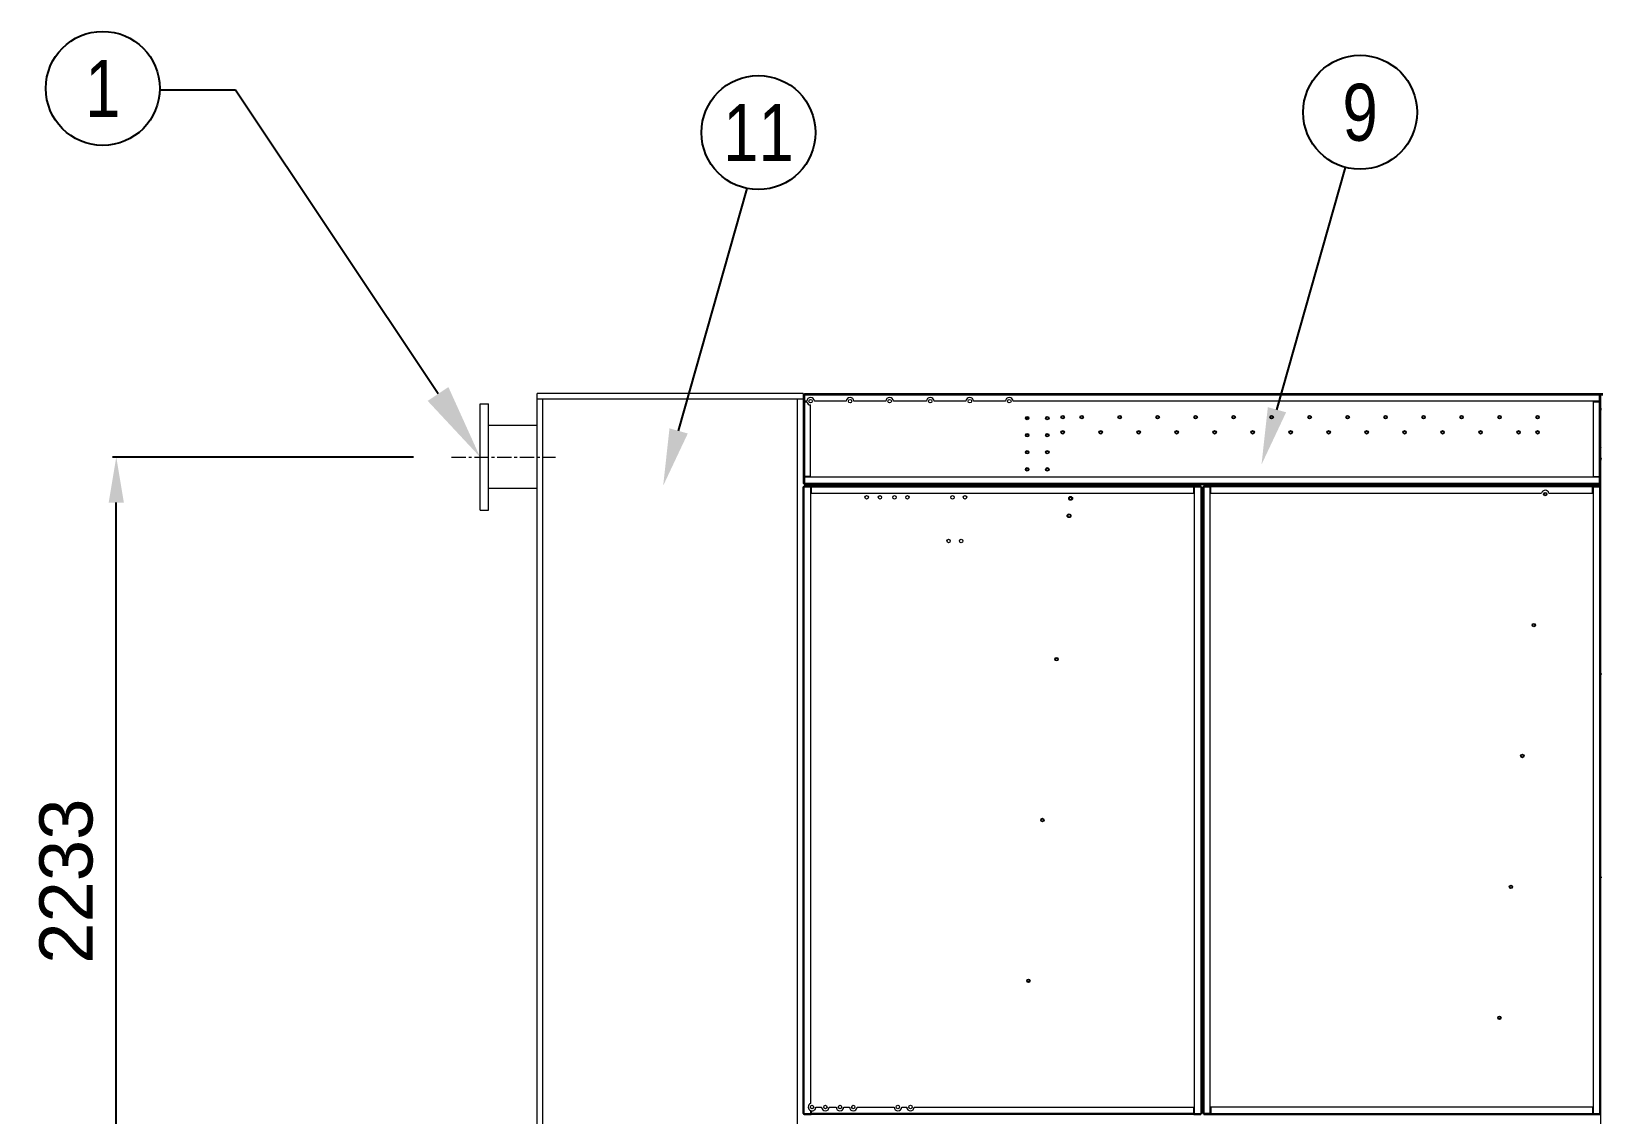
# Model space of a CAD drawing. Header units: millimetres. Extents: x -17070 to 60889, y -291348 to 42394.
# Drawn here: x 40044 to 44177, y 29683 to 32535 of the extents above; entities that cross this region are included whole.
import ezdxf
from ezdxf import colors
from ezdxf.entities.mleader import LeaderData, LeaderLine
from ezdxf.enums import TextEntityAlignment as Align
from ezdxf.math import Vec2, Vec3

# ---------------------------------------------------------------- set-up
doc = ezdxf.new("R2010")
doc.units = ezdxf.units.MM
doc.linetypes.add('CENTER', pattern=[2, 1.25, -0.25, 0.25, -0.25])
for name, color, linetype in [('center', 1, 'CENTER'), ('냉각탑_dim', 1, 'Continuous'), ('냉각탑_text', 3, 'Continuous')]:
    doc.layers.add(name, color=color, linetype=linetype)
doc.styles.get("Standard").update_dxf_attribs({"font": 'arial.ttf'})
doc.dimstyles.new('1.40', dxfattribs={"dimscale": 20, "dimtxt": 1.5, "dimasz": 1, "dimexe": 0.5, "dimexo": 0.5, "dimgap": 0.5, "dimtad": 1, "dimdec": 0, "dimzin": 0, "dimdsep": 46, "dimtxsty": 'Standard', "dimcen": 0, "dimclrd": 2, "dimclre": 2, "dimclrt": 3, "dimadec": 0, "dimazin": 0, "dimtfac": 1, "dimtdec": 0, "dimtmove": 0, "dimatfit": 0, "dimfxl": 1, "dimtolj": 1, "dimtzin": 0, "dimlwd": -1, "dimlwe": -1, "dimarcsym": 0})

# ---------------------------------------------------------------- blocks, each defined once
blk = doc.blocks.new('*D684')
at = {"color": 2, "transparency": 16777216}
for p, q in [((41049.7, 31414.2), (40257.1, 31414.2)), ((40267.1, 29301.2), (40267.1, 31294.2)), ((41274.6, 29181.2), (40257.1, 29181.2))]:
    blk.add_line(p, q, dxfattribs=at)
for points in [[(40247.1, 31294.2), (40287.1, 31294.2), (40267.1, 31414.2)], [(40247.1, 29301.2), (40287.1, 29301.2), (40267.1, 29181.2)]]:
    blk.add_solid(points, dxfattribs=at)
at = {"layer": 'Defpoints', "color": 0, "transparency": 16777216}
for p in [(40267.1, 31414.2), (41149.7, 31414.2), (41374.6, 29181.2)]:
    blk.add_point(p, dxfattribs=at)
at = {"color": 3, "lineweight": 5, "transparency": 16777216, "insert": (40135.5, 30297.7), "char_height": 140, "attachment_point": 5, "rotation": 90}
blk.add_mtext('\\A1;2233', dxfattribs=at)
blk = doc.blocks.new('1')
at = {"color": 0, "lineweight": 20}
for p, q in [((42074.6, 31581.2), (41374.6, 31581.2)), ((41374.6, 29181.2), (41374.6, 31581.2)), ((42074.6, 31581.2), (42074.6, 31577.7)), ((42074.6, 31566.2), (41374.6, 31566.2)), ((41389.6, 29181.2), (41389.6, 31566.2))]:
    blk.add_line(p, q, dxfattribs=at)
at = {"color": 7, "lineweight": 20, "ltscale": 0.001111}
for p, q in [((42076.6, 31577.7), (42074.6, 31577.7)), ((44174.6, 31577.7), (44172.6, 31577.7)), ((42078.1, 31561.2), (42078.1, 31559.2)), ((44174.6, 31542.3), (44176.6, 31542.3)), ((44174.6, 31539.2), (44176.6, 31539.2)), ((42074.6, 31344.7), (42076.6, 31344.7)), ((42078.1, 31363.2), (42078.1, 31361.2)), ((42631.1, 31341.2), (42631.1, 31339.2)), ((42635.6, 31339.2), (42635.6, 31341.2)), ((42637.6, 31339.2), (42637.6, 31341.2)), ((42639.6, 31341.2), (42639.6, 31339.2)), ((42643.1, 31341.2), (42643.1, 31339.2)), ((42739.1, 31341.2), (42739.1, 31339.2)), ((42742.6, 31341.2), (42742.6, 31339.2)), ((44172.6, 31344.7), (44174.6, 31344.7))]:
    blk.add_line(p, q, dxfattribs=at)
at = {"color": 7, "lineweight": 20, "ltscale": 0.010278}
for p, q in [((42074.6, 31577.7), (42074.6, 31559.2)), ((42076.6, 31559.2), (42076.6, 31577.7)), ((44171.1, 31559.2), (44171.1, 31577.7)), ((44172.6, 31577.7), (44172.6, 31559.2)), ((44174.6, 31559.2), (44174.6, 31577.7)), ((42074.6, 31363.2), (42074.6, 31344.7)), ((42076.6, 31344.7), (42076.6, 31363.2)), ((42096.2, 31339.2), (42077.7, 31339.2)), ((42077.7, 31337.6), (42096.2, 31337.6)), ((42077.7, 31336.1), (42096.2, 31336.1)), ((43121.5, 31339.2), (43103, 31339.2)), ((43103, 31337.6), (43121.5, 31337.6)), ((43103, 31336.1), (43121.5, 31336.1)), ((43148.2, 31339.2), (43129.7, 31339.2)), ((43129.7, 31337.6), (43148.2, 31337.6)), ((43129.7, 31336.1), (43148.2, 31336.1)), ((44171.5, 31339.2), (44153, 31339.2)), ((44153, 31337.6), (44171.5, 31337.6)), ((44153, 31336.1), (44171.5, 31336.1)), ((44171.1, 31344.7), (44171.1, 31363.2)), ((44172.6, 31363.2), (44172.6, 31344.7)), ((44174.6, 31344.7), (44174.6, 31363.2)), ((42096.2, 29684.8), (42077.7, 29684.8)), ((42077.7, 29683.2), (42096.2, 29683.2)), ((43121.5, 29684.8), (43103, 29684.8)), ((43103, 29683.2), (43121.5, 29683.2)), ((43148.2, 29684.8), (43129.7, 29684.8)), ((43129.7, 29683.2), (43148.2, 29683.2)), ((44171.5, 29684.8), (44153, 29684.8)), ((44153, 29683.2), (44171.5, 29683.2))]:
    blk.add_line(p, q, dxfattribs=at)
at = {"color": 7, "lineweight": 20, "ltscale": 0.000833333}
for p, q in [((42078.1, 31577.7), (42076.6, 31577.7)), ((44171.1, 31577.7), (44172.6, 31577.7)), ((42078.1, 31344.7), (42076.6, 31344.7)), ((42077.7, 31336.1), (42077.7, 31337.6)), ((43121.5, 31336.1), (43121.5, 31337.6)), ((43129.7, 31336.1), (43129.7, 31337.6)), ((44171.1, 31344.7), (44172.6, 31344.7)), ((44171.5, 31336.1), (44171.5, 31337.6)), ((42077.7, 29686.3), (42077.7, 29684.8)), ((43121.5, 29686.3), (43121.5, 29684.8)), ((43129.7, 29686.3), (43129.7, 29684.8)), ((44171.5, 29686.3), (44171.5, 29684.8))]:
    blk.add_line(p, q, dxfattribs=at)
at = {"color": 7, "lineweight": 20}
for p, q in [((42078.1, 31581.2), (44171.1, 31581.2)), ((42078.1, 31577.7), (44171.1, 31577.7)), ((44174.6, 29336.3), (44174.6, 31578.1)), ((44171.1, 31561.2), (42627.6, 31561.2)), ((42074.6, 29686.3), (42074.6, 31336.1)), ((42077.7, 29686.3), (42077.7, 31336.1)), ((44171.1, 31361.2), (42078.1, 31361.2)), ((44171.1, 31344.7), (42078.1, 31344.7)), ((44171.1, 31341.2), (42078.1, 31341.2)), ((42094.6, 31336.1), (42094.6, 29712.4)), ((42096.2, 31339.2), (43103, 31339.2)), ((42096.2, 31336.1), (43103, 31336.1)), ((43104.6, 31336.1), (43104.6, 29686.3)), ((43121.5, 31336.1), (43121.5, 29686.3)), ((43124.6, 31336.1), (43124.6, 29686.3)), ((43126.6, 31336.1), (43126.6, 29686.3)), ((43129.7, 31336.1), (43129.7, 29686.3)), ((43146.6, 29686.3), (43146.6, 31336.1)), ((44153, 31339.2), (43148.2, 31339.2)), ((44153, 31336.1), (43148.2, 31336.1)), ((44154.6, 31336.1), (44154.6, 29686.3)), ((44171.5, 29686.3), (44171.5, 31336.1)), ((42096.2, 31319.2), (43103, 31319.2)), ((43103, 29686.3), (42096.2, 29686.3)), ((43103, 29683.2), (42096.2, 29683.2)), ((44153, 29703.2), (43148.2, 29703.2)), ((43148.2, 29686.3), (44153, 29686.3)), ((43148.2, 29683.2), (44153, 29683.2))]:
    blk.add_line(p, q, dxfattribs=at)
at = {"color": 7, "lineweight": 20, "ltscale": 0.001944}
for p, q in [((42078.1, 31577.7), (42078.1, 31581.2)), ((44171.1, 31577.7), (44171.1, 31581.2)), ((42074.6, 31559.2), (42078.1, 31559.2)), ((44174.6, 31559.2), (44171.1, 31559.2)), ((42074.6, 31363.2), (42078.1, 31363.2)), ((42078.1, 31344.7), (42078.1, 31341.2)), ((44174.6, 31363.2), (44171.1, 31363.2)), ((44171.1, 31344.7), (44171.1, 31341.2))]:
    blk.add_line(p, q, dxfattribs=at)
at = {"color": 7, "lineweight": 20, "ltscale": 0.009167}
for p, q in [((42078.1, 31577.7), (42078.1, 31561.2)), ((44171.1, 31561.2), (44171.1, 31577.7)), ((44154.6, 31559.2), (44171.1, 31559.2)), ((42094.6, 31363.2), (42078.1, 31363.2)), ((42078.1, 31361.2), (42078.1, 31344.7)), ((44154.6, 31363.2), (44171.1, 31363.2)), ((44171.1, 31344.7), (44171.1, 31361.2))]:
    blk.add_line(p, q, dxfattribs=at)
at = {"color": 7, "lineweight": 20, "ltscale": 0.004778}
for p, q in [((44171.1, 31581.2), (44179.7, 31581.2)), ((44171.1, 31578.1), (44179.7, 31578.1))]:
    blk.add_line(p, q, dxfattribs=at)
at = {"color": 7, "lineweight": 20, "ltscale": 0.149635}
for p, q in [((41224.6, 31284.9), (41224.6, 31554.2)), ((41246.6, 31284.9), (41246.6, 31554.2))]:
    blk.add_line(p, q, dxfattribs=at)
at = {"color": 7, "lineweight": 20, "ltscale": 0.012222}
for p, q in [((41224.6, 31554.2), (41246.6, 31554.2)), ((41224.6, 31274.2), (41246.6, 31274.2))]:
    blk.add_line(p, q, dxfattribs=at)
at = {"color": 7, "lineweight": 20, "ltscale": 0.108889}
for p, q in [((42059.6, 31566.2), (42059.6, 29196.2)), ((42074.6, 31559.2), (42074.6, 31363.2)), ((42078.1, 31559.2), (42078.1, 31363.2)), ((44154.6, 31559.2), (44154.6, 31363.2)), ((44171.1, 31363.2), (44171.1, 31559.2)), ((44174.6, 31363.2), (44174.6, 31559.2))]:
    blk.add_line(p, q, dxfattribs=at)
at = {"color": 7, "lineweight": 20, "ltscale": 0.003611}
blk.add_line((42084.6, 31561.2), (42078.1, 31561.2), dxfattribs=at)
at = {"color": 7, "lineweight": 20, "ltscale": 0.003723}
blk.add_line((42078.1, 31559.2), (42084.8, 31559.2), dxfattribs=at)
at = {"color": 7, "lineweight": 20, "ltscale": 0.104444}
blk.add_line((42094.6, 31363.2), (42094.6, 31551.2), dxfattribs=at)
at = {"color": 7, "lineweight": 20, "ltscale": 0.046667}
for p, q in [((42188.6, 31561.2), (42104.6, 31561.2)), ((42292.6, 31561.2), (42208.6, 31561.2)), ((42503.6, 31561.2), (42419.6, 31561.2)), ((42607.6, 31561.2), (42523.6, 31561.2))]:
    blk.add_line(p, q, dxfattribs=at)
at = {"color": 7, "lineweight": 20, "ltscale": 0.048333}
blk.add_line((42399.6, 31561.2), (42312.6, 31561.2), dxfattribs=at)
at = {"color": 7, "lineweight": 20, "ltscale": 0.076666}
for p, q in [((41374.6, 31496.8), (41246.6, 31496.8)), ((41374.6, 31331.6), (41246.6, 31331.6))]:
    blk.add_line(p, q, dxfattribs=at)
at = {"color": 7, "lineweight": 20, "ltscale": 0.002887}
blk.add_line((42667.2, 31515.2), (42662, 31515.2), dxfattribs=at)
at = {"color": 7, "lineweight": 20, "ltscale": 0.001247}
for p, q in [((44174.6, 31439.9), (44176.6, 31440.9)), ((44176.6, 31410.7), (44174.6, 31409.7)), ((44176.6, 31407.3), (44174.6, 31406.2))]:
    blk.add_line(p, q, dxfattribs=at)
at = {"color": 7, "lineweight": 20, "ltscale": 0.001722}
for p, q in [((42077.7, 31336.1), (42074.6, 31336.1)), ((42096.2, 31336.1), (42096.2, 31339.2)), ((43103, 31336.1), (43103, 31339.2)), ((43121.5, 31336.1), (43124.6, 31336.1)), ((43126.6, 31336.1), (43129.7, 31336.1)), ((43148.2, 31339.2), (43148.2, 31336.1)), ((44153, 31339.2), (44153, 31336.1)), ((44174.6, 31336.1), (44171.5, 31336.1)), ((42077.7, 29686.3), (42074.6, 29686.3)), ((42096.2, 29686.3), (42096.2, 29683.2)), ((43103, 29686.3), (43103, 29683.2)), ((43121.5, 29686.3), (43124.6, 29686.3)), ((43126.6, 29686.3), (43129.7, 29686.3)), ((43148.2, 29683.2), (43148.2, 29686.3)), ((44153, 29683.2), (44153, 29686.3)), ((44174.6, 29686.3), (44171.5, 29686.3))]:
    blk.add_line(p, q, dxfattribs=at)
at = {"color": 7, "lineweight": 20, "ltscale": 0.000888889}
for p, q in [((42077.7, 31339.2), (42077.7, 31337.6)), ((43121.5, 31337.6), (43121.5, 31339.2)), ((43129.7, 31339.2), (43129.7, 31337.6)), ((44171.5, 31337.6), (44171.5, 31339.2)), ((42077.7, 29684.8), (42077.7, 29683.2)), ((42096.2, 29686.3), (42094.6, 29686.3)), ((43104.6, 29686.3), (43103, 29686.3)), ((43121.5, 29683.2), (43121.5, 29684.8)), ((43129.7, 29684.8), (43129.7, 29683.2)), ((43148.2, 29686.3), (43146.6, 29686.3)), ((44154.6, 29686.3), (44153, 29686.3)), ((44171.5, 29683.2), (44171.5, 29684.8))]:
    blk.add_line(p, q, dxfattribs=at)
at = {"color": 7, "lineweight": 20, "ltscale": 0.009389}
for p, q in [((42094.6, 31336.1), (42077.7, 31336.1)), ((42096.2, 31336.1), (42096.2, 31319.2)), ((43103, 31319.2), (43103, 31336.1)), ((43121.5, 31336.1), (43104.6, 31336.1)), ((43146.6, 31336.1), (43129.7, 31336.1)), ((43148.2, 31319.2), (43148.2, 31336.1)), ((44153, 31319.2), (44153, 31336.1)), ((44154.6, 31336.1), (44171.5, 31336.1)), ((42077.7, 29686.3), (42094.6, 29686.3)), ((43103, 29686.3), (43103, 29703.2)), ((43104.6, 29686.3), (43121.5, 29686.3)), ((43146.6, 29686.3), (43129.7, 29686.3)), ((43148.2, 29703.2), (43148.2, 29686.3)), ((44153, 29703.2), (44153, 29686.3)), ((44154.6, 29686.3), (44171.5, 29686.3))]:
    blk.add_line(p, q, dxfattribs=at)
at = {"color": 7, "lineweight": 20, "ltscale": 0.001115}
for p, q in [((42795.6, 31339.2), (42795.8, 31341.2)), ((43405.8, 31341.2), (43405.6, 31339.2)), ((43405.6, 31339.2), (43405.8, 31341.2)), ((44015.8, 31341.2), (44015.6, 31339.2)), ((44018.7, 31339.2), (44018.9, 31341.2)), ((44045.3, 31339.2), (44045.5, 31341.2))]:
    blk.add_line(p, q, dxfattribs=at)
at = {"color": 7, "lineweight": 20, "ltscale": 0.483602}
blk.add_line((43148.2, 31319.2), (44018.6, 31319.2), dxfattribs=at)
at = {"color": 7, "lineweight": 20, "ltscale": 0.063895}
blk.add_line((44038, 31319.2), (44153, 31319.2), dxfattribs=at)
at = {"color": 7, "lineweight": 20, "ltscale": 0.00592}
for p, q in [((41224.6, 31274.2), (41224.6, 31284.9)), ((41246.6, 31274.2), (41246.6, 31284.9))]:
    blk.add_line(p, q, dxfattribs=at)
at = {"color": 7, "lineweight": 20, "ltscale": 0.001192}
for p, q in [((44176.6, 30843.6), (44174.6, 30842.9)), ((44176.6, 30842.6), (44174.6, 30841.8))]:
    blk.add_line(p, q, dxfattribs=at)
at = {"color": 7, "lineweight": 20, "ltscale": 0.001281}
for p, q in [((44176.6, 30308.5), (44174.6, 30307.4)), ((44176.6, 30307.4), (44174.6, 30306.2))]:
    blk.add_line(p, q, dxfattribs=at)
at = {"color": 7, "lineweight": 20, "ltscale": 0.004279}
blk.add_line((42094.6, 29694), (42094.6, 29686.3), dxfattribs=at)
at = {"color": 7, "lineweight": 20, "ltscale": 0.003985}
blk.add_line((42096.2, 29693.5), (42096.2, 29686.3), dxfattribs=at)
at = {"color": 7, "lineweight": 20, "ltscale": 0.008333}
for p, q in [((42108.5, 29703.2), (42123.5, 29703.2)), ((42181.9, 29703.2), (42196.9, 29703.2))]:
    blk.add_line(p, q, dxfattribs=at)
at = {"color": 7, "lineweight": 20, "ltscale": 0.010222}
blk.add_line((42143.5, 29703.2), (42161.9, 29703.2), dxfattribs=at)
at = {"color": 7, "lineweight": 20, "ltscale": 0.054101}
blk.add_line((42216.9, 29703.2), (42314.3, 29703.2), dxfattribs=at)
at = {"color": 7, "lineweight": 20, "ltscale": 0.007333}
blk.add_line((42334.3, 29703.2), (42347.5, 29703.2), dxfattribs=at)
at = {"color": 7, "lineweight": 20, "ltscale": 0.408607}
blk.add_line((42367.5, 29703.2), (43103, 29703.2), dxfattribs=at)
at = {"color": 7, "lineweight": 20}
for centre, radius in [((42094.6, 31561.2), 4.5), ((42198.6, 31561.2), 4.5), ((42302.6, 31561.2), 4.5), ((42409.6, 31561.2), 4.5), ((42513.6, 31561.2), 4.5), ((42617.6, 31561.2), 4.5), ((42664.6, 31516.7), 4.5), ((42664.6, 31516.7), 3), ((42717.6, 31516.7), 4.5), ((42717.6, 31516.7), 3), ((42758.1, 31519.2), 4.5), ((42758.1, 31519.2), 3), ((42808.1, 31519.2), 4.5), ((42808.1, 31519.2), 3), ((42908.1, 31519.2), 4.5), ((42908.1, 31519.2), 3), ((43008.1, 31519.2), 4.5), ((43008.1, 31519.2), 3), ((43108.1, 31519.2), 4.5), ((43108.1, 31519.2), 3), ((43208.1, 31519.2), 4.5), ((43208.1, 31519.2), 3), ((43308.1, 31519.2), 4.5), ((43308.1, 31519.2), 3), ((43408.1, 31519.2), 4.5), ((43408.1, 31519.2), 3), ((43508.1, 31519.2), 4.5), ((43508.1, 31519.2), 3), ((43608.1, 31519.2), 4.5), ((43608.1, 31519.2), 3), ((43708.1, 31519.2), 4.5), ((43708.1, 31519.2), 3), ((43808.1, 31519.2), 4.5), ((43808.1, 31519.2), 3), ((43908.1, 31519.2), 4.5), ((43908.1, 31519.2), 3), ((44008.1, 31519.2), 4.5), ((44008.1, 31519.2), 3), ((42664.6, 31471.7), 4.5), ((42664.6, 31471.7), 3), ((42717.6, 31471.7), 4.5), ((42717.6, 31471.7), 3), ((42758.1, 31479.2), 4.5), ((42758.1, 31479.2), 3), ((42858.1, 31479.2), 4.5), ((42858.1, 31479.2), 3), ((42958.1, 31479.2), 4.5), ((42958.1, 31479.2), 3), ((43058.1, 31479.2), 4.5), ((43058.1, 31479.2), 3), ((43158.1, 31479.2), 4.5), ((43158.1, 31479.2), 3), ((43258.1, 31479.2), 4.5), ((43258.1, 31479.2), 3), ((43358.1, 31479.2), 4.5), ((43358.1, 31479.2), 3), ((43458.1, 31479.2), 4.5), ((43458.1, 31479.2), 3), ((43558.1, 31479.2), 4.5), ((43558.1, 31479.2), 3), ((43658.1, 31479.2), 4.5), ((43658.1, 31479.2), 3), ((43758.1, 31479.2), 4.5), ((43758.1, 31479.2), 3), ((43858.1, 31479.2), 4.5), ((43858.1, 31479.2), 3), ((43958.1, 31479.2), 4.5), ((43958.1, 31479.2), 3), ((44008.1, 31479.2), 4.5), ((44008.1, 31479.2), 3), ((42664.6, 31426.7), 4.5), ((42664.6, 31426.7), 3), ((42717.6, 31426.7), 4.5), ((42717.6, 31426.7), 3), ((42664.6, 31381.7), 4.5), ((42664.6, 31381.7), 3), ((42717.6, 31381.7), 4.5), ((42717.6, 31381.7), 3), ((42242.1, 31308.2), 4.5), ((42277.1, 31308.2), 4.5), ((42315.5, 31308.2), 4.5), ((42349.5, 31308.2), 4.5), ((42468, 31308.2), 4.5), ((42501, 31308.2), 4.5), ((42778.9, 31305.4), 5), ((42778.9, 31305.4), 3.5), ((44028.3, 31316.6), 4.5), ((44028.3, 31316.6), 3), ((42774.9, 31259.6), 5), ((42774.9, 31259.6), 3.5), ((42457.8, 31193.2), 4.5), ((42490.8, 31193.2), 4.5), ((43998.1, 30971.9), 4.5), ((43998.1, 30971.9), 3), ((42741.9, 30882), 4.5), ((42741.9, 30882), 3), ((43968, 30627.2), 4.5), ((43968, 30627.2), 3), ((42704.8, 30458.6), 4.5), ((42704.8, 30458.6), 3), ((43937.8, 30282.5), 4.5), ((43937.8, 30282.5), 3), ((42667.8, 30035.3), 4.5), ((42667.8, 30035.3), 3), ((43907.7, 29937.9), 4.5), ((43907.7, 29937.9), 3), ((42098.5, 29703.2), 4.5), ((42133.5, 29703.2), 4.5), ((42171.9, 29703.2), 4.5), ((42206.9, 29703.2), 4.5), ((42324.3, 29703.2), 4.5), ((42357.5, 29703.2), 4.5)]:
    blk.add_circle(centre, radius, dxfattribs=at)
for centre, radius, start, end in [((42643.1, 31577.7), 3.5, 90, 90.2449), ((44018.1, 31577.7), 3.5, 89.7551, 90), ((42094.6, 31561.2), 10, 0, 180), ((42094.6, 31561.2), 10, 191.5372, 270), ((42198.6, 31561.2), 10, 0, 180), ((42302.6, 31561.2), 10, 0, 180), ((42409.6, 31561.2), 10, 0, 180), ((42513.6, 31561.2), 10, 0, 180), ((42617.6, 31561.2), 10, 0, 180), ((44028.3, 31316.6), 10, 15.1274, 164.8726), ((42078.5, 29686.7), 3.5, 186.5624, 256.3805), ((42078.5, 29686.7), 1.5, 195.4662, 236.673), ((42098.5, 29703.2), 10, 113.1047, 246.8953), ((42098.5, 29703.2), 10, 256.5609, 0), ((42133.5, 29703.2), 10, 180, 0), ((42171.9, 29703.2), 10, 180, 0), ((42206.9, 29703.2), 10, 180, 0), ((42324.3, 29703.2), 10, 180, 0), ((42357.5, 29703.2), 10, 180, 0)]:
    blk.add_arc(centre, radius, start, end, dxfattribs=at)
at = {"layer": 'center', "lineweight": 20, "ltscale": 30}
blk.add_line((41149.7, 31414.2), (41423.5, 31414.2), dxfattribs=at)
at = {"layer": '냉각탑_dim', "lineweight": -3}
for points in [[(43346.2, 31531.9), (43281.4, 31394.3), (43298.1, 31545.5)], [(41771.3, 31476.1), (41706.5, 31338.5), (41723.2, 31489.7)]]:
    blk.add_solid(points, dxfattribs=at)

msp = doc.modelspace()

# ---------------------------------------------------------------- linework, layer by layer
at = {"layer": '냉각탑_dim', "linetype": 'ByBlock', "lineweight": -3}
for points in [[(43322.1, 31538.7), (43502.2, 32176.7)], [(41747.2, 31482.9), (41927.3, 32121)]]:
    msp.add_lwpolyline(points, dxfattribs=at)
for centre in [(40231.5, 32384.6), (43541, 32321.7), (41957.4, 32268.3)]:
    msp.add_circle(centre, 150, dxfattribs=at)

# ---------------------------------------------------------------- block references
msp.add_blockref('1', (0, 0))

# ---------------------------------------------------------------- texts
at = {"layer": '냉각탑_text', "width": 0.8}
for s, p in [('1', (40231.5, 32384.6)), ('9', (43541, 32321.7)), ('11', (41957.4, 32268.3))]:
    msp.add_text(s, height=150, dxfattribs=at).set_placement(p, align=Align.MIDDLE_CENTER)

# ---------------------------------------------------------------- dimensions: what is measured, and where the dimension line sits
at = {"lineweight": 5}
dim = msp.add_linear_dim(base=(40267.1, 31414.2), p1=(41374.6, 29181.2), p2=(41149.7, 31414.2), angle=90, dimstyle='1.40', override={"dimtxt": 7, "dimasz": 6, "dimexo": 5, "dimgap": 3}, dxfattribs=at)
dim.commit()
dim.dimension.update_dxf_attribs({"geometry": '*D684', "text_midpoint": (40135.5, 30297.7)})

# ---------------------------------------------------------------- leaders
at = {"layer": '냉각탑_dim', "lineweight": -3}
ml = msp.add_multileader_mtext('Standard', dxfattribs=at)
ml.set_content('')
ml.set_leader_properties(color=256)
ml.build(insert=Vec2(0, 0))
ml.multileader.update_dxf_attribs({"text_right_attachment_type": 6, "dogleg_length": 5, "arrow_head_size": 199.5, "scale": 30})
ctx = ml.context
ctx.base_point, ctx.scale, ctx.char_height, ctx.arrow_head_size, ctx.landing_gap_size, ctx.plane_origin = Vec3(40381.5, 32379.9), 30, 7.18, 199.5, 3.59, Vec3(40973.4, 32038.2)
ctx.right_attachment, ctx.text_align_type = 6, 2
notes = []
notes.append((ctx, [(0, (1, 1, 0), (40581, 32379.9), (-1, 0), 199.5, [(0, [(41224.6, 31414.2)], 0, [])])]))
ctx.mtext, ml.multileader.dxf.content_type = None, 0
for ctx, leaders in notes:
    for number, flags, end, landing, length, lines in leaders:
        leader = LeaderData()
        leader.index, (leader.has_last_leader_line, leader.has_dogleg_vector, leader.attachment_direction) = number, flags
        leader.last_leader_point, leader.dogleg_vector, leader.dogleg_length = Vec3(end), Vec3(landing), length
        for number, points, colour, breaks in lines:
            line = LeaderLine()
            line.index, line.vertices, line.color, line.breaks = number, Vec3.list(points), colors.encode_raw_color(colour), breaks
            leader.lines.append(line)
        ctx.leaders.append(leader)

doc.saveas('drawing.dxf')
